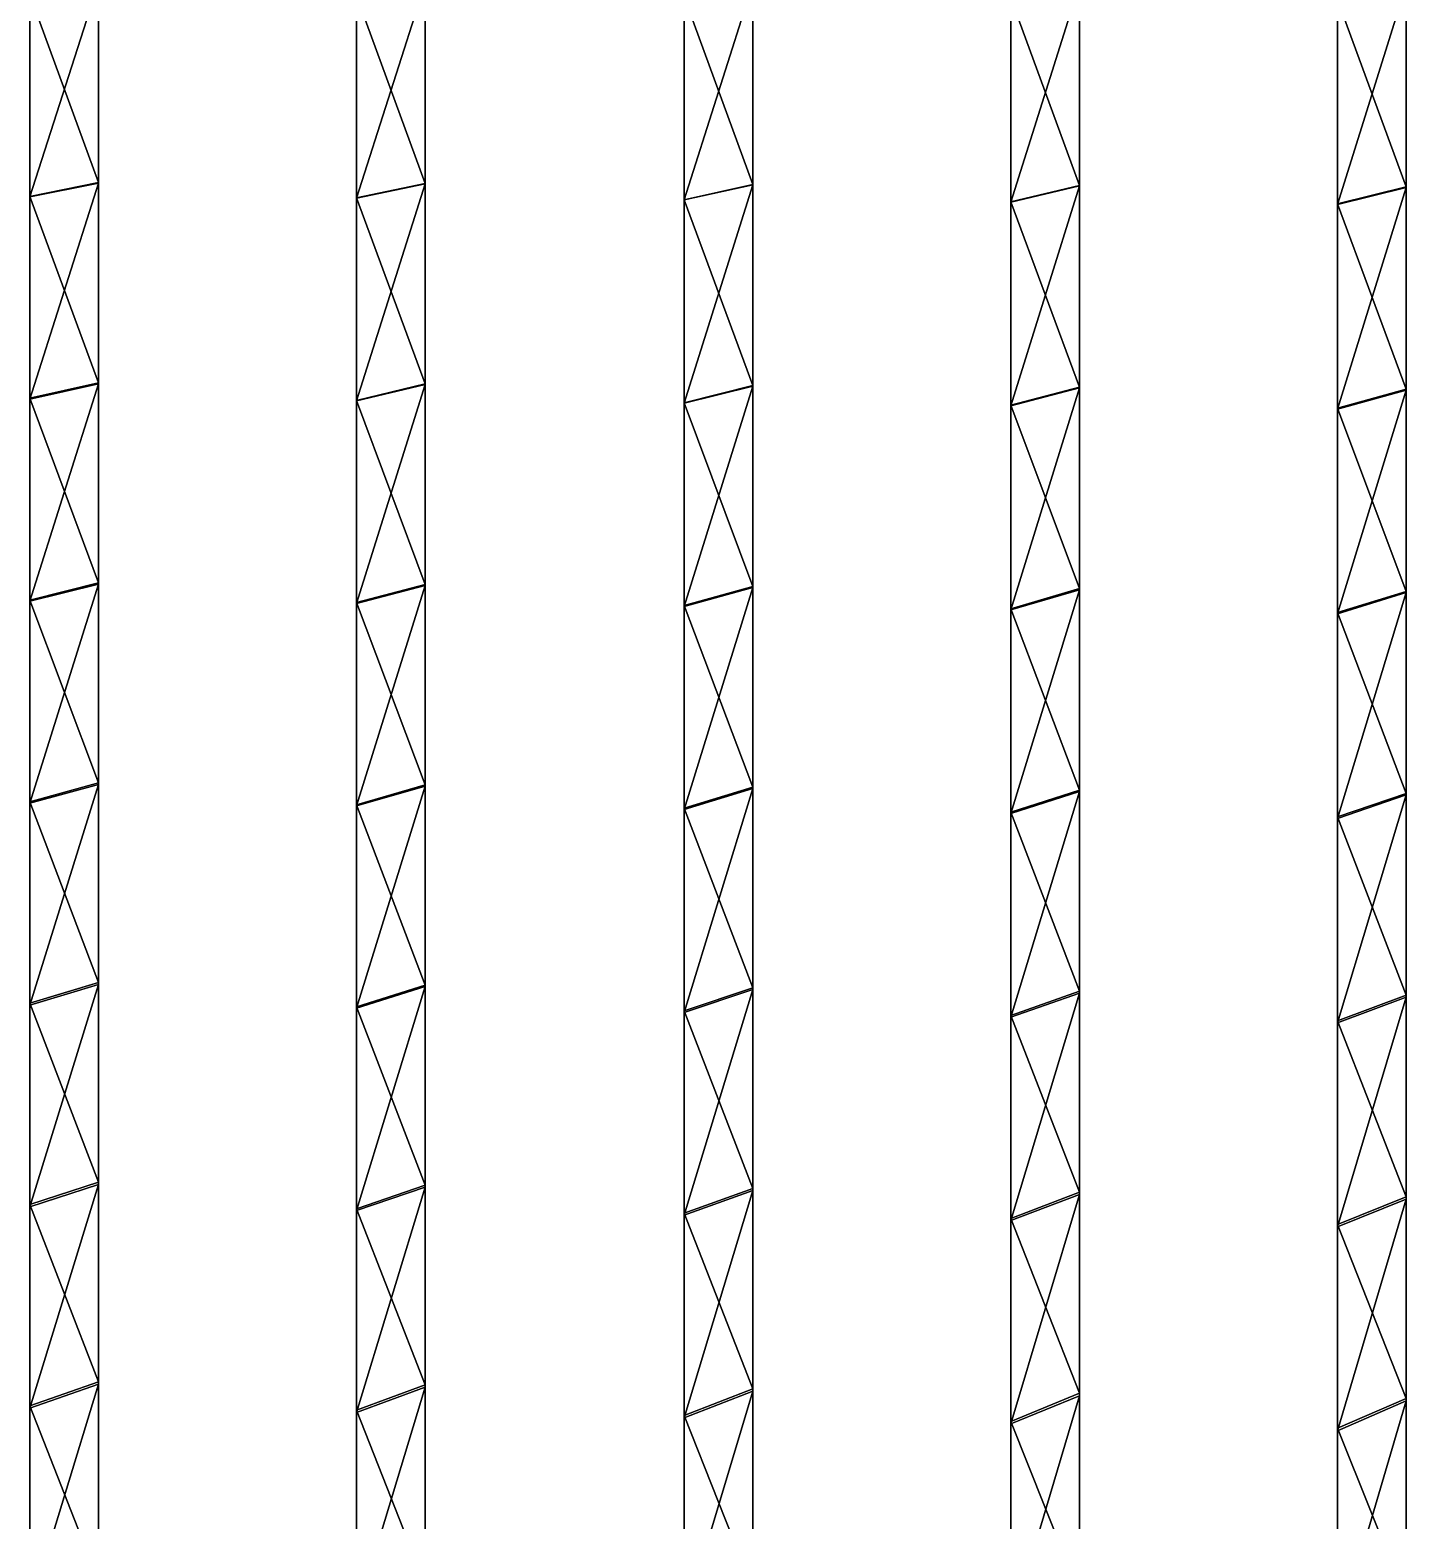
# Model space of a CAD drawing. Header units: inches. Extents: x -754 to 754, y 2181 to 6840.
# Drawn here: x 113 to 647, y 5676 to 6254 of the extents above; entities that cross this region are included whole.
import ezdxf

# ---------------------------------------------------------------- set-up
doc = ezdxf.new("R2010")
doc.units = ezdxf.units.IN
doc.header["$LTSCALE"] = 12.361043
doc.header["$MEASUREMENT"] = 0
for name, color, linetype in [('100', 7, 'CONTINUOUS'), ('20', 7, 'CONTINUOUS'), ('24', 7, 'CONTINUOUS'), ('28', 7, 'CONTINUOUS'), ('3', 7, 'CONTINUOUS'), ('32', 7, 'CONTINUOUS'), ('5', 7, 'CONTINUOUS'), ('59', 7, 'CONTINUOUS'), ('60', 7, 'CONTINUOUS'), ('61', 7, 'CONTINUOUS'), ('72', 7, 'CONTINUOUS'), ('73', 7, 'CONTINUOUS'), ('74', 7, 'CONTINUOUS'), ('8', 7, 'CONTINUOUS'), ('85', 7, 'CONTINUOUS'), ('86', 7, 'CONTINUOUS'), ('87', 7, 'CONTINUOUS'), ('9', 7, 'CONTINUOUS'), ('98', 7, 'CONTINUOUS'), ('99', 7, 'CONTINUOUS')]:
    doc.layers.add(name, color=color, linetype=linetype)

msp = doc.modelspace()

# ---------------------------------------------------------------- linework, layer by layer
at = {"layer": '100', "color": 7, "linetype": 'CONTINUOUS', "true_color": 0xa89b88}
for points in [[(139.9, 6194.8, 45718.1), (139.9, 6272.4, 45719.53), (139.9, 6194.56, 45728.1), (139.9, 6194.8, 45718.1)], [(139.9, 6194.56, 45728.1), (139.9, 6272.4, 45719.53), (139.9, 6272.28, 45729.52), (139.9, 6194.56, 45728.1)], [(139.9, 6117.22, 45715.73), (139.9, 6194.8, 45718.1), (139.9, 6116.85, 45725.72), (139.9, 6117.22, 45715.73)], [(139.9, 6116.85, 45725.72), (139.9, 6194.8, 45718.1), (139.9, 6194.56, 45728.1), (139.9, 6116.85, 45725.72)], [(139.9, 6039.66, 45712.41), (139.9, 6117.22, 45715.73), (139.9, 6039.16, 45722.4), (139.9, 6039.66, 45712.41)], [(139.9, 6039.16, 45722.4), (139.9, 6117.22, 45715.73), (139.9, 6116.85, 45725.72), (139.9, 6039.16, 45722.4)], [(139.9, 5962.13, 45708.14), (139.9, 6039.66, 45712.41), (139.9, 5961.52, 45718.12), (139.9, 5962.13, 45708.14)], [(139.9, 5961.52, 45718.12), (139.9, 6039.66, 45712.41), (139.9, 6039.16, 45722.4), (139.9, 5961.52, 45718.12)], [(139.9, 5884.66, 45702.93), (139.9, 5962.13, 45708.14), (139.9, 5883.93, 45712.9), (139.9, 5884.66, 45702.93)], [(139.9, 5883.93, 45712.9), (139.9, 5962.13, 45708.14), (139.9, 5961.52, 45718.12), (139.9, 5883.93, 45712.9)], [(139.9, 5807.26, 45696.76), (139.9, 5884.66, 45702.93), (139.9, 5883.93, 45712.9), (139.9, 5807.26, 45696.76)], [(139.9, 5806.4, 45706.73), (139.9, 5807.26, 45696.76), (139.9, 5883.93, 45712.9), (139.9, 5806.4, 45706.73)], [(139.9, 5729.93, 45689.65), (139.9, 5807.26, 45696.76), (139.9, 5806.4, 45706.73), (139.9, 5729.93, 45689.65)], [(139.9, 5728.95, 45699.6), (139.9, 5729.93, 45689.65), (139.9, 5806.4, 45706.73), (139.9, 5728.95, 45699.6)], [(139.9, 5652.7, 45681.6), (139.9, 5729.93, 45689.65), (139.9, 5728.95, 45699.6), (139.9, 5652.7, 45681.6)], [(139.9, 5651.6, 45691.54), (139.9, 5652.7, 45681.6), (139.9, 5728.95, 45699.6), (139.9, 5651.6, 45691.54)]]:
    msp.add_3dface(points, dxfattribs=at)
at = {"layer": '20', "color": 7, "linetype": 'CONTINUOUS', "true_color": 0xa89b88}
for points in [[(520.3, 6271.83, 45719.52), (520.3, 6193.66, 45718.07), (493.7, 6266.38, 45719.45), (520.3, 6271.83, 45719.52)], [(493.7, 6266.38, 45719.45), (520.3, 6193.66, 45718.07), (493.7, 6187.41, 45717.92), (493.7, 6266.38, 45719.45)], [(520.3, 6193.66, 45718.07), (520.3, 6115.52, 45715.67), (493.7, 6187.41, 45717.92), (520.3, 6193.66, 45718.07)], [(493.7, 6187.41, 45717.92), (520.3, 6115.52, 45715.67), (493.7, 6108.47, 45715.4), (493.7, 6187.41, 45717.92)], [(520.3, 6115.52, 45715.67), (520.3, 6037.4, 45712.3), (493.7, 6108.47, 45715.4), (520.3, 6115.52, 45715.67)], [(493.7, 6108.47, 45715.4), (520.3, 6037.4, 45712.3), (493.7, 6029.56, 45711.91), (493.7, 6108.47, 45715.4)], [(520.3, 6037.4, 45712.3), (520.3, 5959.33, 45707.97), (493.7, 6029.56, 45711.91), (520.3, 6037.4, 45712.3)], [(493.7, 6029.56, 45711.91), (520.3, 5959.33, 45707.97), (493.7, 5950.7, 45707.43), (493.7, 6029.56, 45711.91)], [(520.3, 5959.33, 45707.97), (520.3, 5881.31, 45702.68), (493.7, 5950.7, 45707.43), (520.3, 5959.33, 45707.97)], [(493.7, 5950.7, 45707.43), (520.3, 5881.31, 45702.68), (493.7, 5871.91, 45701.98), (493.7, 5950.7, 45707.43)], [(520.3, 5881.31, 45702.68), (520.3, 5803.37, 45696.43), (493.7, 5871.91, 45701.98), (520.3, 5881.31, 45702.68)], [(493.7, 5871.91, 45701.98), (520.3, 5803.37, 45696.43), (493.7, 5793.19, 45695.54), (493.7, 5871.91, 45701.98)], [(520.3, 5803.37, 45696.43), (520.3, 5725.5, 45689.22), (493.7, 5793.19, 45695.54), (520.3, 5803.37, 45696.43)], [(493.7, 5793.19, 45695.54), (520.3, 5725.5, 45689.22), (493.7, 5714.55, 45688.13), (493.7, 5793.19, 45695.54)], [(520.3, 5725.5, 45689.22), (520.3, 5647.72, 45681.05), (493.7, 5714.55, 45688.13), (520.3, 5725.5, 45689.22)], [(493.7, 5714.55, 45688.13), (520.3, 5647.72, 45681.05), (493.7, 5636.01, 45679.73), (493.7, 5714.55, 45688.13)]]:
    msp.add_3dface(points, dxfattribs=at)
at = {"layer": '24', "color": 7, "linetype": 'CONTINUOUS', "true_color": 0xa89b88}
for points in [[(393.6, 6272.05, 45719.52), (393.6, 6194.1, 45718.09), (367, 6266.89, 45719.46), (393.6, 6272.05, 45719.52)], [(367, 6266.89, 45719.46), (393.6, 6194.1, 45718.09), (367, 6188.18, 45717.94), (367, 6266.89, 45719.46)], [(393.6, 6194.1, 45718.09), (393.6, 6116.16, 45715.69), (367, 6188.18, 45717.94), (393.6, 6194.1, 45718.09)], [(367, 6188.18, 45717.94), (393.6, 6116.16, 45715.69), (367, 6109.49, 45715.44), (367, 6188.18, 45717.94)], [(393.6, 6116.16, 45715.69), (393.6, 6038.26, 45712.34), (367, 6109.49, 45715.44), (393.6, 6116.16, 45715.69)], [(367, 6109.49, 45715.44), (393.6, 6038.26, 45712.34), (367, 6030.83, 45711.97), (367, 6109.49, 45715.44)], [(393.6, 6038.26, 45712.34), (393.6, 5960.4, 45708.04), (367, 6030.83, 45711.97), (393.6, 6038.26, 45712.34)], [(367, 6030.83, 45711.97), (393.6, 5960.4, 45708.04), (367, 5952.23, 45707.53), (367, 6030.83, 45711.97)], [(393.6, 5960.4, 45708.04), (393.6, 5882.6, 45702.77), (367, 5952.23, 45707.53), (393.6, 5960.4, 45708.04)], [(367, 5952.23, 45707.53), (393.6, 5882.6, 45702.77), (367, 5873.69, 45702.11), (367, 5952.23, 45707.53)], [(393.6, 5882.6, 45702.77), (393.6, 5804.87, 45696.56), (367, 5873.69, 45702.11), (393.6, 5882.6, 45702.77)], [(367, 5873.69, 45702.11), (393.6, 5804.87, 45696.56), (367, 5795.23, 45695.72), (367, 5873.69, 45702.11)], [(393.6, 5804.87, 45696.56), (393.6, 5727.22, 45689.39), (367, 5795.23, 45695.72), (393.6, 5804.87, 45696.56)], [(367, 5795.23, 45695.72), (393.6, 5727.22, 45689.39), (367, 5716.85, 45688.36), (367, 5795.23, 45695.72)], [(393.6, 5727.22, 45689.39), (393.6, 5649.65, 45681.26), (367, 5716.85, 45688.36), (393.6, 5727.22, 45689.39)], [(367, 5716.85, 45688.36), (393.6, 5649.65, 45681.26), (367, 5638.57, 45680.02), (367, 5716.85, 45688.36)]]:
    msp.add_3dface(points, dxfattribs=at)
at = {"layer": '28', "color": 7, "linetype": 'CONTINUOUS', "true_color": 0xa89b88}
for points in [[(266.6, 6272.24, 45719.52), (266.6, 6194.48, 45718.09), (240, 6267.34, 45719.46), (266.6, 6272.24, 45719.52)], [(240, 6267.34, 45719.46), (266.6, 6194.48, 45718.09), (240, 6188.85, 45717.96), (240, 6267.34, 45719.46)], [(266.6, 6194.48, 45718.09), (266.6, 6116.73, 45715.71), (240, 6188.85, 45717.96), (266.6, 6194.48, 45718.09)], [(240, 6188.85, 45717.96), (266.6, 6116.73, 45715.71), (240, 6110.39, 45715.48), (240, 6188.85, 45717.96)], [(266.6, 6116.73, 45715.71), (266.6, 6039.01, 45712.38), (240, 6110.39, 45715.48), (266.6, 6116.73, 45715.71)], [(240, 6110.39, 45715.48), (266.6, 6039.01, 45712.38), (240, 6031.96, 45712.03), (240, 6110.39, 45715.48)], [(266.6, 6039.01, 45712.38), (266.6, 5961.34, 45708.09), (240, 6031.96, 45712.03), (266.6, 6039.01, 45712.38)], [(240, 6031.96, 45712.03), (266.6, 5961.34, 45708.09), (240, 5953.57, 45707.61), (240, 6031.96, 45712.03)], [(266.6, 5961.34, 45708.09), (266.6, 5883.73, 45702.86), (240, 5953.57, 45707.61), (266.6, 5961.34, 45708.09)], [(240, 5953.57, 45707.61), (266.6, 5883.73, 45702.86), (240, 5875.26, 45702.23), (240, 5953.57, 45707.61)], [(266.6, 5883.73, 45702.86), (266.6, 5806.19, 45696.67), (240, 5875.26, 45702.23), (266.6, 5883.73, 45702.86)], [(240, 5875.26, 45702.23), (266.6, 5806.19, 45696.67), (240, 5797.03, 45695.88), (240, 5875.26, 45702.23)], [(266.6, 5806.19, 45696.67), (266.6, 5728.73, 45689.53), (240, 5797.03, 45695.88), (266.6, 5806.19, 45696.67)], [(240, 5797.03, 45695.88), (266.6, 5728.73, 45689.53), (240, 5718.88, 45688.56), (240, 5797.03, 45695.88)], [(266.6, 5728.73, 45689.53), (266.6, 5651.34, 45681.45), (240, 5718.88, 45688.56), (266.6, 5728.73, 45689.53)], [(240, 5718.88, 45688.56), (266.6, 5651.34, 45681.45), (240, 5640.81, 45680.27), (240, 5718.88, 45688.56)]]:
    msp.add_3dface(points, dxfattribs=at)
at = {"layer": '3', "color": 7, "linetype": 'CONTINUOUS', "true_color": 0xa89b88}
for points in [[(647, 6271.57, 45719.52), (647, 6193.14, 45718.06), (620.4, 6265.81, 45719.44), (647, 6271.57, 45719.52)], [(620.4, 6265.81, 45719.44), (647, 6193.14, 45718.06), (620.4, 6186.55, 45717.9), (620.4, 6265.81, 45719.44)], [(647, 6193.14, 45718.06), (647, 6114.73, 45715.64), (620.4, 6186.55, 45717.9), (647, 6193.14, 45718.06)], [(620.4, 6186.55, 45717.9), (647, 6114.73, 45715.64), (620.4, 6107.31, 45715.36), (620.4, 6186.55, 45717.9)], [(647, 6114.73, 45715.64), (647, 6036.35, 45712.25), (620.4, 6107.31, 45715.36), (647, 6114.73, 45715.64)], [(620.4, 6107.31, 45715.36), (647, 6036.35, 45712.25), (620.4, 6028.09, 45711.84), (620.4, 6107.31, 45715.36)], [(647, 6036.35, 45712.25), (647, 5958.02, 45707.89), (620.4, 6028.09, 45711.84), (647, 6036.35, 45712.25)], [(620.4, 6028.09, 45711.84), (647, 5958.02, 45707.89), (620.4, 5948.94, 45707.32), (620.4, 6028.09, 45711.84)], [(647, 5958.02, 45707.89), (647, 5879.77, 45702.57), (620.4, 5948.94, 45707.32), (647, 5958.02, 45707.89)], [(620.4, 5948.94, 45707.32), (647, 5879.77, 45702.57), (620.4, 5869.85, 45701.82), (620.4, 5948.94, 45707.32)], [(647, 5879.77, 45702.57), (647, 5801.59, 45696.27), (620.4, 5869.85, 45701.82), (647, 5879.77, 45702.57)], [(620.4, 5869.85, 45701.82), (647, 5801.59, 45696.27), (620.4, 5790.85, 45695.33), (620.4, 5869.85, 45701.82)], [(647, 5801.59, 45696.27), (647, 5723.5, 45689.02), (620.4, 5790.85, 45695.33), (647, 5801.59, 45696.27)], [(620.4, 5790.85, 45695.33), (647, 5723.5, 45689.02), (620.4, 5711.93, 45687.86), (620.4, 5790.85, 45695.33)], [(647, 5723.5, 45689.02), (647, 5645.48, 45680.8), (620.4, 5711.93, 45687.86), (647, 5723.5, 45689.02)], [(620.4, 5711.93, 45687.86), (647, 5645.48, 45680.8), (620.4, 5633.1, 45679.4), (620.4, 5711.93, 45687.86)]]:
    msp.add_3dface(points, dxfattribs=at)
at = {"layer": '32', "color": 7, "linetype": 'CONTINUOUS', "true_color": 0xa89b88}
for points in [[(139.9, 6272.4, 45719.53), (139.9, 6194.8, 45718.1), (113.3, 6267.74, 45719.47), (139.9, 6272.4, 45719.53)], [(113.3, 6267.74, 45719.47), (139.9, 6194.8, 45718.1), (113.3, 6189.45, 45717.97), (113.3, 6267.74, 45719.47)], [(139.9, 6194.8, 45718.1), (139.9, 6117.22, 45715.73), (113.3, 6189.45, 45717.97), (139.9, 6194.8, 45718.1)], [(113.3, 6189.45, 45717.97), (139.9, 6117.22, 45715.73), (113.3, 6111.19, 45715.51), (113.3, 6189.45, 45717.97)], [(139.9, 6117.22, 45715.73), (139.9, 6039.66, 45712.41), (113.3, 6111.19, 45715.51), (139.9, 6117.22, 45715.73)], [(113.3, 6111.19, 45715.51), (139.9, 6039.66, 45712.41), (113.3, 6032.96, 45712.08), (113.3, 6111.19, 45715.51)], [(139.9, 6039.66, 45712.41), (139.9, 5962.13, 45708.14), (113.3, 6032.96, 45712.08), (139.9, 6039.66, 45712.41)], [(113.3, 6032.96, 45712.08), (139.9, 5962.13, 45708.14), (113.3, 5954.78, 45707.69), (113.3, 6032.96, 45712.08)], [(139.9, 5962.13, 45708.14), (139.9, 5884.66, 45702.93), (113.3, 5954.78, 45707.69), (139.9, 5962.13, 45708.14)], [(113.3, 5954.78, 45707.69), (139.9, 5884.66, 45702.93), (113.3, 5876.67, 45702.33), (113.3, 5954.78, 45707.69)], [(139.9, 5884.66, 45702.93), (139.9, 5807.26, 45696.76), (113.3, 5876.67, 45702.33), (139.9, 5884.66, 45702.93)], [(113.3, 5876.67, 45702.33), (139.9, 5807.26, 45696.76), (113.3, 5798.62, 45696.02), (113.3, 5876.67, 45702.33)], [(139.9, 5807.26, 45696.76), (139.9, 5729.93, 45689.65), (113.3, 5798.62, 45696.02), (139.9, 5807.26, 45696.76)], [(113.3, 5798.62, 45696.02), (139.9, 5729.93, 45689.65), (113.3, 5720.66, 45688.74), (113.3, 5798.62, 45696.02)], [(139.9, 5729.93, 45689.65), (139.9, 5652.7, 45681.6), (113.3, 5720.66, 45688.74), (139.9, 5729.93, 45689.65)], [(113.3, 5720.66, 45688.74), (139.9, 5652.7, 45681.6), (113.3, 5642.8, 45680.5), (113.3, 5720.66, 45688.74)]]:
    msp.add_3dface(points, dxfattribs=at)
at = {"layer": '5', "color": 7, "linetype": 'CONTINUOUS', "true_color": 0xa89b88}
for points in [[(620.4, 6265.68, 45729.44), (620.4, 6186.29, 45727.89), (647, 6271.44, 45729.51), (620.4, 6265.68, 45729.44)], [(620.4, 6186.29, 45727.89), (647, 6192.89, 45728.06), (647, 6271.44, 45729.51), (620.4, 6186.29, 45727.89)], [(620.4, 6186.29, 45727.89), (620.4, 6106.93, 45725.35), (647, 6192.89, 45728.06), (620.4, 6186.29, 45727.89)], [(620.4, 6106.93, 45725.35), (647, 6114.36, 45725.63), (647, 6192.89, 45728.06), (620.4, 6106.93, 45725.35)], [(620.4, 6106.93, 45725.35), (620.4, 6027.59, 45721.81), (647, 6114.36, 45725.63), (620.4, 6106.93, 45725.35)], [(620.4, 6027.59, 45721.81), (647, 6035.85, 45722.23), (647, 6114.36, 45725.63), (620.4, 6027.59, 45721.81)], [(620.4, 6027.59, 45721.81), (620.4, 5948.31, 45717.29), (647, 6035.85, 45722.23), (620.4, 6027.59, 45721.81)], [(620.4, 5948.31, 45717.29), (647, 5957.41, 45717.86), (647, 6035.85, 45722.23), (620.4, 5948.31, 45717.29)], [(620.4, 5948.31, 45717.29), (620.4, 5869.1, 45711.78), (647, 5957.41, 45717.86), (620.4, 5948.31, 45717.29)], [(620.4, 5869.1, 45711.78), (647, 5879.03, 45712.53), (647, 5957.41, 45717.86), (620.4, 5869.1, 45711.78)], [(620.4, 5869.1, 45711.78), (620.4, 5789.98, 45705.28), (647, 5879.03, 45712.53), (620.4, 5869.1, 45711.78)], [(620.4, 5789.98, 45705.28), (647, 5800.73, 45706.23), (647, 5879.03, 45712.53), (620.4, 5789.98, 45705.28)], [(620.4, 5789.98, 45705.28), (620.4, 5710.94, 45697.8), (647, 5800.73, 45706.23), (620.4, 5789.98, 45705.28)], [(620.4, 5710.94, 45697.8), (647, 5722.5, 45698.96), (647, 5800.73, 45706.23), (620.4, 5710.94, 45697.8)], [(620.4, 5710.94, 45697.8), (620.4, 5631.98, 45689.33), (647, 5722.5, 45698.96), (620.4, 5710.94, 45697.8)], [(620.4, 5631.98, 45689.33), (647, 5644.36, 45690.73), (647, 5722.5, 45698.96), (620.4, 5631.98, 45689.33)]]:
    msp.add_3dface(points, dxfattribs=at)
at = {"layer": '59', "color": 7, "linetype": 'CONTINUOUS', "true_color": 0xa89b88}
for points in [[(493.7, 6266.31, 45729.45), (493.7, 6187.27, 45727.91), (520.3, 6271.75, 45729.52), (493.7, 6266.31, 45729.45)], [(493.7, 6187.27, 45727.91), (520.3, 6193.49, 45728.07), (520.3, 6271.75, 45729.52), (493.7, 6187.27, 45727.91)], [(493.7, 6187.27, 45727.91), (493.7, 6108.23, 45725.4), (520.3, 6193.49, 45728.07), (493.7, 6187.27, 45727.91)], [(493.7, 6108.23, 45725.4), (520.3, 6115.23, 45725.66), (520.3, 6193.49, 45728.07), (493.7, 6108.23, 45725.4)], [(493.7, 6108.23, 45725.4), (493.7, 6029.21, 45721.89), (520.3, 6115.23, 45725.66), (493.7, 6108.23, 45725.4)], [(493.7, 6029.21, 45721.89), (520.3, 6036.99, 45722.28), (520.3, 6115.23, 45725.66), (493.7, 6029.21, 45721.89)], [(493.7, 6029.21, 45721.89), (493.7, 5950.22, 45717.41), (520.3, 6036.99, 45722.28), (493.7, 6029.21, 45721.89)], [(493.7, 5950.22, 45717.41), (520.3, 5958.78, 45717.94), (520.3, 6036.99, 45722.28), (493.7, 5950.22, 45717.41)], [(493.7, 5950.22, 45717.41), (493.7, 5871.29, 45711.94), (520.3, 5958.78, 45717.94), (493.7, 5950.22, 45717.41)], [(493.7, 5871.29, 45711.94), (520.3, 5880.63, 45712.64), (520.3, 5958.78, 45717.94), (493.7, 5871.29, 45711.94)], [(493.7, 5871.29, 45711.94), (493.7, 5792.42, 45705.5), (520.3, 5880.63, 45712.64), (493.7, 5871.29, 45711.94)], [(493.7, 5792.42, 45705.5), (520.3, 5802.53, 45706.38), (520.3, 5880.63, 45712.64), (493.7, 5792.42, 45705.5)], [(493.7, 5792.42, 45705.5), (493.7, 5713.63, 45698.07), (520.3, 5802.53, 45706.38), (493.7, 5792.42, 45705.5)], [(493.7, 5713.63, 45698.07), (520.3, 5724.52, 45699.15), (520.3, 5802.53, 45706.38), (493.7, 5713.63, 45698.07)], [(493.7, 5713.63, 45698.07), (493.7, 5634.94, 45689.66), (520.3, 5724.52, 45699.15), (493.7, 5713.63, 45698.07)], [(493.7, 5634.94, 45689.66), (520.3, 5646.6, 45690.97), (520.3, 5724.52, 45699.15), (493.7, 5634.94, 45689.66)]]:
    msp.add_3dface(points, dxfattribs=at)
at = {"layer": '60', "color": 7, "linetype": 'CONTINUOUS', "true_color": 0xa89b88}
for points in [[(493.7, 6266.38, 45719.45), (493.7, 6187.41, 45717.92), (493.7, 6187.27, 45727.91), (493.7, 6266.38, 45719.45)], [(493.7, 6266.31, 45729.45), (493.7, 6266.38, 45719.45), (493.7, 6187.27, 45727.91), (493.7, 6266.31, 45729.45)], [(493.7, 6187.41, 45717.92), (493.7, 6108.47, 45715.4), (493.7, 6108.23, 45725.4), (493.7, 6187.41, 45717.92)], [(493.7, 6187.27, 45727.91), (493.7, 6187.41, 45717.92), (493.7, 6108.23, 45725.4), (493.7, 6187.27, 45727.91)], [(493.7, 6108.47, 45715.4), (493.7, 6029.56, 45711.91), (493.7, 6029.21, 45721.89), (493.7, 6108.47, 45715.4)], [(493.7, 6108.23, 45725.4), (493.7, 6108.47, 45715.4), (493.7, 6029.21, 45721.89), (493.7, 6108.23, 45725.4)], [(493.7, 6029.56, 45711.91), (493.7, 5950.7, 45707.43), (493.7, 5950.22, 45717.41), (493.7, 6029.56, 45711.91)], [(493.7, 6029.21, 45721.89), (493.7, 6029.56, 45711.91), (493.7, 5950.22, 45717.41), (493.7, 6029.21, 45721.89)], [(493.7, 5950.7, 45707.43), (493.7, 5871.91, 45701.98), (493.7, 5871.29, 45711.94), (493.7, 5950.7, 45707.43)], [(493.7, 5950.22, 45717.41), (493.7, 5950.7, 45707.43), (493.7, 5871.29, 45711.94), (493.7, 5950.22, 45717.41)], [(493.7, 5871.91, 45701.98), (493.7, 5793.19, 45695.54), (493.7, 5792.42, 45705.5), (493.7, 5871.91, 45701.98)], [(493.7, 5871.29, 45711.94), (493.7, 5871.91, 45701.98), (493.7, 5792.42, 45705.5), (493.7, 5871.29, 45711.94)], [(493.7, 5793.19, 45695.54), (493.7, 5714.55, 45688.13), (493.7, 5713.63, 45698.07), (493.7, 5793.19, 45695.54)], [(493.7, 5792.42, 45705.5), (493.7, 5793.19, 45695.54), (493.7, 5713.63, 45698.07), (493.7, 5792.42, 45705.5)], [(493.7, 5714.55, 45688.13), (493.7, 5636.01, 45679.73), (493.7, 5634.94, 45689.66), (493.7, 5714.55, 45688.13)], [(493.7, 5713.63, 45698.07), (493.7, 5714.55, 45688.13), (493.7, 5634.94, 45689.66), (493.7, 5713.63, 45698.07)]]:
    msp.add_3dface(points, dxfattribs=at)
at = {"layer": '61', "color": 7, "linetype": 'CONTINUOUS', "true_color": 0xa89b88}
for points in [[(520.3, 6193.66, 45718.07), (520.3, 6271.83, 45719.52), (520.3, 6193.49, 45728.07), (520.3, 6193.66, 45718.07)], [(520.3, 6193.49, 45728.07), (520.3, 6271.83, 45719.52), (520.3, 6271.75, 45729.52), (520.3, 6193.49, 45728.07)], [(520.3, 6115.52, 45715.67), (520.3, 6193.66, 45718.07), (520.3, 6115.23, 45725.66), (520.3, 6115.52, 45715.67)], [(520.3, 6115.23, 45725.66), (520.3, 6193.66, 45718.07), (520.3, 6193.49, 45728.07), (520.3, 6115.23, 45725.66)], [(520.3, 6037.4, 45712.3), (520.3, 6115.52, 45715.67), (520.3, 6036.99, 45722.28), (520.3, 6037.4, 45712.3)], [(520.3, 6036.99, 45722.28), (520.3, 6115.52, 45715.67), (520.3, 6115.23, 45725.66), (520.3, 6036.99, 45722.28)], [(520.3, 5959.33, 45707.97), (520.3, 6037.4, 45712.3), (520.3, 5958.78, 45717.94), (520.3, 5959.33, 45707.97)], [(520.3, 5958.78, 45717.94), (520.3, 6037.4, 45712.3), (520.3, 6036.99, 45722.28), (520.3, 5958.78, 45717.94)], [(520.3, 5881.31, 45702.68), (520.3, 5959.33, 45707.97), (520.3, 5880.63, 45712.64), (520.3, 5881.31, 45702.68)], [(520.3, 5880.63, 45712.64), (520.3, 5959.33, 45707.97), (520.3, 5958.78, 45717.94), (520.3, 5880.63, 45712.64)], [(520.3, 5803.37, 45696.43), (520.3, 5881.31, 45702.68), (520.3, 5802.53, 45706.38), (520.3, 5803.37, 45696.43)], [(520.3, 5802.53, 45706.38), (520.3, 5881.31, 45702.68), (520.3, 5880.63, 45712.64), (520.3, 5802.53, 45706.38)], [(520.3, 5725.5, 45689.22), (520.3, 5803.37, 45696.43), (520.3, 5724.52, 45699.15), (520.3, 5725.5, 45689.22)], [(520.3, 5724.52, 45699.15), (520.3, 5803.37, 45696.43), (520.3, 5802.53, 45706.38), (520.3, 5724.52, 45699.15)], [(520.3, 5647.72, 45681.05), (520.3, 5725.5, 45689.22), (520.3, 5646.6, 45690.97), (520.3, 5647.72, 45681.05)], [(520.3, 5646.6, 45690.97), (520.3, 5725.5, 45689.22), (520.3, 5724.52, 45699.15), (520.3, 5646.6, 45690.97)]]:
    msp.add_3dface(points, dxfattribs=at)
at = {"layer": '72', "color": 7, "linetype": 'CONTINUOUS', "true_color": 0xa89b88}
for points in [[(367, 6266.83, 45729.45), (367, 6188.06, 45727.93), (393.6, 6271.97, 45729.52), (367, 6266.83, 45729.45)], [(367, 6188.06, 45727.93), (393.6, 6193.94, 45728.08), (393.6, 6271.97, 45729.52), (367, 6188.06, 45727.93)], [(367, 6188.06, 45727.93), (367, 6109.28, 45725.43), (393.6, 6193.94, 45728.08), (367, 6188.06, 45727.93)], [(367, 6109.28, 45725.43), (393.6, 6115.9, 45725.68), (393.6, 6193.94, 45728.08), (367, 6109.28, 45725.43)], [(367, 6109.28, 45725.43), (367, 6030.52, 45721.96), (393.6, 6115.9, 45725.68), (367, 6109.28, 45725.43)], [(367, 6030.52, 45721.96), (393.6, 6037.87, 45722.32), (393.6, 6115.9, 45725.68), (367, 6030.52, 45721.96)], [(367, 6030.52, 45721.96), (367, 5951.78, 45717.51), (393.6, 6037.87, 45722.32), (367, 6030.52, 45721.96)], [(367, 5951.78, 45717.51), (393.6, 5959.88, 45718.01), (393.6, 6037.87, 45722.32), (367, 5951.78, 45717.51)], [(367, 5951.78, 45717.51), (367, 5873.11, 45712.08), (393.6, 5959.88, 45718.01), (367, 5951.78, 45717.51)], [(367, 5873.11, 45712.08), (393.6, 5881.94, 45712.74), (393.6, 5959.88, 45718.01), (367, 5873.11, 45712.08)], [(367, 5873.11, 45712.08), (367, 5794.5, 45705.67), (393.6, 5881.94, 45712.74), (367, 5873.11, 45712.08)], [(367, 5794.5, 45705.67), (393.6, 5804.06, 45706.51), (393.6, 5881.94, 45712.74), (367, 5794.5, 45705.67)], [(367, 5794.5, 45705.67), (367, 5715.97, 45698.3), (393.6, 5804.06, 45706.51), (367, 5794.5, 45705.67)], [(367, 5715.97, 45698.3), (393.6, 5726.26, 45699.32), (393.6, 5804.06, 45706.51), (367, 5715.97, 45698.3)], [(367, 5715.97, 45698.3), (367, 5637.53, 45689.95), (393.6, 5726.26, 45699.32), (367, 5715.97, 45698.3)], [(367, 5637.53, 45689.95), (393.6, 5648.54, 45691.18), (393.6, 5726.26, 45699.32), (367, 5637.53, 45689.95)]]:
    msp.add_3dface(points, dxfattribs=at)
at = {"layer": '73', "color": 7, "linetype": 'CONTINUOUS', "true_color": 0xa89b88}
for points in [[(367, 6266.89, 45719.46), (367, 6188.18, 45717.94), (367, 6188.06, 45727.93), (367, 6266.89, 45719.46)], [(367, 6266.83, 45729.45), (367, 6266.89, 45719.46), (367, 6188.06, 45727.93), (367, 6266.83, 45729.45)], [(367, 6188.18, 45717.94), (367, 6109.49, 45715.44), (367, 6109.28, 45725.43), (367, 6188.18, 45717.94)], [(367, 6188.06, 45727.93), (367, 6188.18, 45717.94), (367, 6109.28, 45725.43), (367, 6188.06, 45727.93)], [(367, 6109.49, 45715.44), (367, 6030.83, 45711.97), (367, 6030.52, 45721.96), (367, 6109.49, 45715.44)], [(367, 6109.28, 45725.43), (367, 6109.49, 45715.44), (367, 6030.52, 45721.96), (367, 6109.28, 45725.43)], [(367, 6030.83, 45711.97), (367, 5952.23, 45707.53), (367, 5951.78, 45717.51), (367, 6030.83, 45711.97)], [(367, 6030.52, 45721.96), (367, 6030.83, 45711.97), (367, 5951.78, 45717.51), (367, 6030.52, 45721.96)], [(367, 5952.23, 45707.53), (367, 5873.69, 45702.11), (367, 5873.11, 45712.08), (367, 5952.23, 45707.53)], [(367, 5951.78, 45717.51), (367, 5952.23, 45707.53), (367, 5873.11, 45712.08), (367, 5951.78, 45717.51)], [(367, 5873.69, 45702.11), (367, 5795.23, 45695.72), (367, 5794.5, 45705.67), (367, 5873.69, 45702.11)], [(367, 5873.11, 45712.08), (367, 5873.69, 45702.11), (367, 5794.5, 45705.67), (367, 5873.11, 45712.08)], [(367, 5795.23, 45695.72), (367, 5716.85, 45688.36), (367, 5715.97, 45698.3), (367, 5795.23, 45695.72)], [(367, 5794.5, 45705.67), (367, 5795.23, 45695.72), (367, 5715.97, 45698.3), (367, 5794.5, 45705.67)], [(367, 5716.85, 45688.36), (367, 5638.57, 45680.02), (367, 5637.53, 45689.95), (367, 5716.85, 45688.36)], [(367, 5715.97, 45698.3), (367, 5716.85, 45688.36), (367, 5637.53, 45689.95), (367, 5715.97, 45698.3)]]:
    msp.add_3dface(points, dxfattribs=at)
at = {"layer": '74', "color": 7, "linetype": 'CONTINUOUS', "true_color": 0xa89b88}
for points in [[(393.6, 6194.1, 45718.09), (393.6, 6272.05, 45719.52), (393.6, 6193.94, 45728.08), (393.6, 6194.1, 45718.09)], [(393.6, 6193.94, 45728.08), (393.6, 6272.05, 45719.52), (393.6, 6271.97, 45729.52), (393.6, 6193.94, 45728.08)], [(393.6, 6116.16, 45715.69), (393.6, 6194.1, 45718.09), (393.6, 6115.9, 45725.68), (393.6, 6116.16, 45715.69)], [(393.6, 6115.9, 45725.68), (393.6, 6194.1, 45718.09), (393.6, 6193.94, 45728.08), (393.6, 6115.9, 45725.68)], [(393.6, 6038.26, 45712.34), (393.6, 6116.16, 45715.69), (393.6, 6037.87, 45722.32), (393.6, 6038.26, 45712.34)], [(393.6, 6037.87, 45722.32), (393.6, 6116.16, 45715.69), (393.6, 6115.9, 45725.68), (393.6, 6037.87, 45722.32)], [(393.6, 5960.4, 45708.04), (393.6, 6038.26, 45712.34), (393.6, 5959.88, 45718.01), (393.6, 5960.4, 45708.04)], [(393.6, 5959.88, 45718.01), (393.6, 6038.26, 45712.34), (393.6, 6037.87, 45722.32), (393.6, 5959.88, 45718.01)], [(393.6, 5882.6, 45702.77), (393.6, 5960.4, 45708.04), (393.6, 5881.94, 45712.74), (393.6, 5882.6, 45702.77)], [(393.6, 5881.94, 45712.74), (393.6, 5960.4, 45708.04), (393.6, 5959.88, 45718.01), (393.6, 5881.94, 45712.74)], [(393.6, 5804.87, 45696.56), (393.6, 5882.6, 45702.77), (393.6, 5804.06, 45706.51), (393.6, 5804.87, 45696.56)], [(393.6, 5804.06, 45706.51), (393.6, 5882.6, 45702.77), (393.6, 5881.94, 45712.74), (393.6, 5804.06, 45706.51)], [(393.6, 5727.22, 45689.39), (393.6, 5804.87, 45696.56), (393.6, 5726.26, 45699.32), (393.6, 5727.22, 45689.39)], [(393.6, 5726.26, 45699.32), (393.6, 5804.87, 45696.56), (393.6, 5804.06, 45706.51), (393.6, 5726.26, 45699.32)], [(393.6, 5649.65, 45681.26), (393.6, 5727.22, 45689.39), (393.6, 5648.54, 45691.18), (393.6, 5649.65, 45681.26)], [(393.6, 5648.54, 45691.18), (393.6, 5727.22, 45689.39), (393.6, 5726.26, 45699.32), (393.6, 5648.54, 45691.18)]]:
    msp.add_3dface(points, dxfattribs=at)
at = {"layer": '8', "color": 7, "linetype": 'CONTINUOUS', "true_color": 0xa89b88}
for points in [[(620.4, 6265.81, 45719.44), (620.4, 6186.55, 45717.9), (620.4, 6265.68, 45729.44), (620.4, 6265.81, 45719.44)], [(620.4, 6265.68, 45729.44), (620.4, 6186.55, 45717.9), (620.4, 6186.29, 45727.89), (620.4, 6265.68, 45729.44)], [(620.4, 6186.55, 45717.9), (620.4, 6107.31, 45715.36), (620.4, 6186.29, 45727.89), (620.4, 6186.55, 45717.9)], [(620.4, 6186.29, 45727.89), (620.4, 6107.31, 45715.36), (620.4, 6106.93, 45725.35), (620.4, 6186.29, 45727.89)], [(620.4, 6107.31, 45715.36), (620.4, 6028.09, 45711.84), (620.4, 6106.93, 45725.35), (620.4, 6107.31, 45715.36)], [(620.4, 6106.93, 45725.35), (620.4, 6028.09, 45711.84), (620.4, 6027.59, 45721.81), (620.4, 6106.93, 45725.35)], [(620.4, 6028.09, 45711.84), (620.4, 5948.94, 45707.32), (620.4, 6027.59, 45721.81), (620.4, 6028.09, 45711.84)], [(620.4, 6027.59, 45721.81), (620.4, 5948.94, 45707.32), (620.4, 5948.31, 45717.29), (620.4, 6027.59, 45721.81)], [(620.4, 5948.94, 45707.32), (620.4, 5869.85, 45701.82), (620.4, 5869.1, 45711.78), (620.4, 5948.94, 45707.32)], [(620.4, 5948.31, 45717.29), (620.4, 5948.94, 45707.32), (620.4, 5869.1, 45711.78), (620.4, 5948.31, 45717.29)], [(620.4, 5869.85, 45701.82), (620.4, 5790.85, 45695.33), (620.4, 5789.98, 45705.28), (620.4, 5869.85, 45701.82)], [(620.4, 5869.1, 45711.78), (620.4, 5869.85, 45701.82), (620.4, 5789.98, 45705.28), (620.4, 5869.1, 45711.78)], [(620.4, 5790.85, 45695.33), (620.4, 5711.93, 45687.86), (620.4, 5710.94, 45697.8), (620.4, 5790.85, 45695.33)], [(620.4, 5789.98, 45705.28), (620.4, 5790.85, 45695.33), (620.4, 5710.94, 45697.8), (620.4, 5789.98, 45705.28)], [(620.4, 5711.93, 45687.86), (620.4, 5633.1, 45679.4), (620.4, 5631.98, 45689.33), (620.4, 5711.93, 45687.86)], [(620.4, 5710.94, 45697.8), (620.4, 5711.93, 45687.86), (620.4, 5631.98, 45689.33), (620.4, 5710.94, 45697.8)]]:
    msp.add_3dface(points, dxfattribs=at)
at = {"layer": '85', "color": 7, "linetype": 'CONTINUOUS', "true_color": 0xa89b88}
for points in [[(240, 6267.3, 45729.46), (240, 6188.76, 45727.95), (266.6, 6272.17, 45729.52), (240, 6267.3, 45729.46)], [(240, 6188.76, 45727.95), (266.6, 6194.34, 45728.09), (266.6, 6272.17, 45729.52), (240, 6188.76, 45727.95)], [(240, 6188.76, 45727.95), (240, 6110.22, 45725.47), (266.6, 6194.34, 45728.09), (240, 6188.76, 45727.95)], [(240, 6110.22, 45725.47), (266.6, 6116.49, 45725.7), (266.6, 6194.34, 45728.09), (240, 6110.22, 45725.47)], [(240, 6110.22, 45725.47), (240, 6031.68, 45722.01), (266.6, 6116.49, 45725.7), (240, 6110.22, 45725.47)], [(240, 6031.68, 45722.01), (266.6, 6038.65, 45722.36), (266.6, 6116.49, 45725.7), (240, 6031.68, 45722.01)], [(240, 6031.68, 45722.01), (240, 5953.17, 45717.59), (266.6, 6038.65, 45722.36), (240, 6031.68, 45722.01)], [(240, 5953.17, 45717.59), (266.6, 5960.85, 45718.06), (266.6, 6038.65, 45722.36), (240, 5953.17, 45717.59)], [(240, 5953.17, 45717.59), (240, 5874.73, 45712.19), (266.6, 5960.85, 45718.06), (240, 5953.17, 45717.59)], [(240, 5874.73, 45712.19), (266.6, 5883.1, 45712.82), (266.6, 5960.85, 45718.06), (240, 5874.73, 45712.19)], [(240, 5874.73, 45712.19), (240, 5796.35, 45705.83), (266.6, 5883.1, 45712.82), (240, 5874.73, 45712.19)], [(240, 5796.35, 45705.83), (266.6, 5805.41, 45706.62), (266.6, 5883.1, 45712.82), (240, 5796.35, 45705.83)], [(240, 5796.35, 45705.83), (240, 5718.04, 45698.5), (266.6, 5805.41, 45706.62), (240, 5796.35, 45705.83)], [(240, 5718.04, 45698.5), (266.6, 5727.79, 45699.47), (266.6, 5805.41, 45706.62), (240, 5718.04, 45698.5)], [(240, 5718.04, 45698.5), (240, 5639.81, 45690.2), (266.6, 5727.79, 45699.47), (240, 5718.04, 45698.5)], [(240, 5639.81, 45690.2), (266.6, 5650.25, 45691.36), (266.6, 5727.79, 45699.47), (240, 5639.81, 45690.2)]]:
    msp.add_3dface(points, dxfattribs=at)
at = {"layer": '86', "color": 7, "linetype": 'CONTINUOUS', "true_color": 0xa89b88}
for points in [[(240, 6267.34, 45719.46), (240, 6188.85, 45717.96), (240, 6188.76, 45727.95), (240, 6267.34, 45719.46)], [(240, 6267.3, 45729.46), (240, 6267.34, 45719.46), (240, 6188.76, 45727.95), (240, 6267.3, 45729.46)], [(240, 6188.85, 45717.96), (240, 6110.39, 45715.48), (240, 6110.22, 45725.47), (240, 6188.85, 45717.96)], [(240, 6188.76, 45727.95), (240, 6188.85, 45717.96), (240, 6110.22, 45725.47), (240, 6188.76, 45727.95)], [(240, 6110.39, 45715.48), (240, 6031.96, 45712.03), (240, 6031.68, 45722.01), (240, 6110.39, 45715.48)], [(240, 6110.22, 45725.47), (240, 6110.39, 45715.48), (240, 6031.68, 45722.01), (240, 6110.22, 45725.47)], [(240, 6031.96, 45712.03), (240, 5953.57, 45707.61), (240, 5953.17, 45717.59), (240, 6031.96, 45712.03)], [(240, 6031.68, 45722.01), (240, 6031.96, 45712.03), (240, 5953.17, 45717.59), (240, 6031.68, 45722.01)], [(240, 5953.57, 45707.61), (240, 5875.26, 45702.23), (240, 5874.73, 45712.19), (240, 5953.57, 45707.61)], [(240, 5953.17, 45717.59), (240, 5953.57, 45707.61), (240, 5874.73, 45712.19), (240, 5953.17, 45717.59)], [(240, 5875.26, 45702.23), (240, 5797.03, 45695.88), (240, 5796.35, 45705.83), (240, 5875.26, 45702.23)], [(240, 5874.73, 45712.19), (240, 5875.26, 45702.23), (240, 5796.35, 45705.83), (240, 5874.73, 45712.19)], [(240, 5797.03, 45695.88), (240, 5718.88, 45688.56), (240, 5718.04, 45698.5), (240, 5797.03, 45695.88)], [(240, 5796.35, 45705.83), (240, 5797.03, 45695.88), (240, 5718.04, 45698.5), (240, 5796.35, 45705.83)], [(240, 5718.88, 45688.56), (240, 5640.81, 45680.27), (240, 5639.81, 45690.2), (240, 5718.88, 45688.56)], [(240, 5718.04, 45698.5), (240, 5718.88, 45688.56), (240, 5639.81, 45690.2), (240, 5718.04, 45698.5)]]:
    msp.add_3dface(points, dxfattribs=at)
at = {"layer": '87', "color": 7, "linetype": 'CONTINUOUS', "true_color": 0xa89b88}
for points in [[(266.6, 6194.48, 45718.09), (266.6, 6272.24, 45719.52), (266.6, 6194.34, 45728.09), (266.6, 6194.48, 45718.09)], [(266.6, 6194.34, 45728.09), (266.6, 6272.24, 45719.52), (266.6, 6272.17, 45729.52), (266.6, 6194.34, 45728.09)], [(266.6, 6116.73, 45715.71), (266.6, 6194.48, 45718.09), (266.6, 6116.49, 45725.7), (266.6, 6116.73, 45715.71)], [(266.6, 6116.49, 45725.7), (266.6, 6194.48, 45718.09), (266.6, 6194.34, 45728.09), (266.6, 6116.49, 45725.7)], [(266.6, 6039.01, 45712.38), (266.6, 6116.73, 45715.71), (266.6, 6038.65, 45722.36), (266.6, 6039.01, 45712.38)], [(266.6, 6038.65, 45722.36), (266.6, 6116.73, 45715.71), (266.6, 6116.49, 45725.7), (266.6, 6038.65, 45722.36)], [(266.6, 5961.34, 45708.09), (266.6, 6039.01, 45712.38), (266.6, 5960.85, 45718.06), (266.6, 5961.34, 45708.09)], [(266.6, 5960.85, 45718.06), (266.6, 6039.01, 45712.38), (266.6, 6038.65, 45722.36), (266.6, 5960.85, 45718.06)], [(266.6, 5883.73, 45702.86), (266.6, 5961.34, 45708.09), (266.6, 5883.1, 45712.82), (266.6, 5883.73, 45702.86)], [(266.6, 5883.1, 45712.82), (266.6, 5961.34, 45708.09), (266.6, 5960.85, 45718.06), (266.6, 5883.1, 45712.82)], [(266.6, 5806.19, 45696.67), (266.6, 5883.73, 45702.86), (266.6, 5805.41, 45706.62), (266.6, 5806.19, 45696.67)], [(266.6, 5805.41, 45706.62), (266.6, 5883.73, 45702.86), (266.6, 5883.1, 45712.82), (266.6, 5805.41, 45706.62)], [(266.6, 5728.73, 45689.53), (266.6, 5806.19, 45696.67), (266.6, 5727.79, 45699.47), (266.6, 5728.73, 45689.53)], [(266.6, 5727.79, 45699.47), (266.6, 5806.19, 45696.67), (266.6, 5805.41, 45706.62), (266.6, 5727.79, 45699.47)], [(266.6, 5651.34, 45681.45), (266.6, 5728.73, 45689.53), (266.6, 5650.25, 45691.36), (266.6, 5651.34, 45681.45)], [(266.6, 5650.25, 45691.36), (266.6, 5728.73, 45689.53), (266.6, 5727.79, 45699.47), (266.6, 5650.25, 45691.36)]]:
    msp.add_3dface(points, dxfattribs=at)
at = {"layer": '9', "color": 7, "linetype": 'CONTINUOUS', "true_color": 0xa89b88}
for points in [[(647, 6193.14, 45718.06), (647, 6271.57, 45719.52), (647, 6192.89, 45728.06), (647, 6193.14, 45718.06)], [(647, 6192.89, 45728.06), (647, 6271.57, 45719.52), (647, 6271.44, 45729.51), (647, 6192.89, 45728.06)], [(647, 6114.73, 45715.64), (647, 6193.14, 45718.06), (647, 6114.36, 45725.63), (647, 6114.73, 45715.64)], [(647, 6114.36, 45725.63), (647, 6193.14, 45718.06), (647, 6192.89, 45728.06), (647, 6114.36, 45725.63)], [(647, 6036.35, 45712.25), (647, 6114.73, 45715.64), (647, 6035.85, 45722.23), (647, 6036.35, 45712.25)], [(647, 6035.85, 45722.23), (647, 6114.73, 45715.64), (647, 6114.36, 45725.63), (647, 6035.85, 45722.23)], [(647, 5958.02, 45707.89), (647, 6036.35, 45712.25), (647, 5957.41, 45717.86), (647, 5958.02, 45707.89)], [(647, 5957.41, 45717.86), (647, 6036.35, 45712.25), (647, 6035.85, 45722.23), (647, 5957.41, 45717.86)], [(647, 5879.77, 45702.57), (647, 5958.02, 45707.89), (647, 5879.03, 45712.53), (647, 5879.77, 45702.57)], [(647, 5879.03, 45712.53), (647, 5958.02, 45707.89), (647, 5957.41, 45717.86), (647, 5879.03, 45712.53)], [(647, 5801.59, 45696.27), (647, 5879.77, 45702.57), (647, 5800.73, 45706.23), (647, 5801.59, 45696.27)], [(647, 5800.73, 45706.23), (647, 5879.77, 45702.57), (647, 5879.03, 45712.53), (647, 5800.73, 45706.23)], [(647, 5723.5, 45689.02), (647, 5801.59, 45696.27), (647, 5800.73, 45706.23), (647, 5723.5, 45689.02)], [(647, 5722.5, 45698.96), (647, 5723.5, 45689.02), (647, 5800.73, 45706.23), (647, 5722.5, 45698.96)], [(647, 5645.48, 45680.8), (647, 5723.5, 45689.02), (647, 5722.5, 45698.96), (647, 5645.48, 45680.8)], [(647, 5644.36, 45690.73), (647, 5645.48, 45680.8), (647, 5722.5, 45698.96), (647, 5644.36, 45690.73)]]:
    msp.add_3dface(points, dxfattribs=at)
at = {"layer": '98', "color": 7, "linetype": 'CONTINUOUS', "true_color": 0xa89b88}
for points in [[(113.3, 6267.64, 45729.47), (113.3, 6189.25, 45727.97), (139.9, 6272.28, 45729.52), (113.3, 6267.64, 45729.47)], [(113.3, 6189.25, 45727.97), (139.9, 6194.56, 45728.1), (139.9, 6272.28, 45729.52), (113.3, 6189.25, 45727.97)], [(113.3, 6189.25, 45727.97), (113.3, 6110.88, 45725.5), (139.9, 6194.56, 45728.1), (113.3, 6189.25, 45727.97)], [(113.3, 6110.88, 45725.5), (139.9, 6116.85, 45725.72), (139.9, 6194.56, 45728.1), (113.3, 6110.88, 45725.5)], [(113.3, 6110.88, 45725.5), (113.3, 6032.53, 45722.07), (139.9, 6116.85, 45725.72), (113.3, 6110.88, 45725.5)], [(113.3, 6032.53, 45722.07), (139.9, 6039.16, 45722.4), (139.9, 6116.85, 45725.72), (113.3, 6032.53, 45722.07)], [(113.3, 6032.53, 45722.07), (113.3, 5954.22, 45717.67), (139.9, 6039.16, 45722.4), (113.3, 6032.53, 45722.07)], [(113.3, 5954.22, 45717.67), (139.9, 5961.52, 45718.12), (139.9, 6039.16, 45722.4), (113.3, 5954.22, 45717.67)], [(113.3, 5954.22, 45717.67), (113.3, 5875.97, 45712.31), (139.9, 5961.52, 45718.12), (113.3, 5954.22, 45717.67)], [(113.3, 5875.97, 45712.31), (139.9, 5883.93, 45712.9), (139.9, 5961.52, 45718.12), (113.3, 5875.97, 45712.31)], [(113.3, 5875.97, 45712.31), (113.3, 5797.78, 45705.98), (139.9, 5883.93, 45712.9), (113.3, 5875.97, 45712.31)], [(113.3, 5797.78, 45705.98), (139.9, 5806.4, 45706.73), (139.9, 5883.93, 45712.9), (113.3, 5797.78, 45705.98)], [(113.3, 5797.78, 45705.98), (113.3, 5719.68, 45698.69), (139.9, 5806.4, 45706.73), (113.3, 5797.78, 45705.98)], [(113.3, 5719.68, 45698.69), (139.9, 5728.95, 45699.6), (139.9, 5806.4, 45706.73), (113.3, 5719.68, 45698.69)], [(113.3, 5719.68, 45698.69), (113.3, 5641.67, 45690.43), (139.9, 5728.95, 45699.6), (113.3, 5719.68, 45698.69)], [(113.3, 5641.67, 45690.43), (139.9, 5651.6, 45691.54), (139.9, 5728.95, 45699.6), (113.3, 5641.67, 45690.43)]]:
    msp.add_3dface(points, dxfattribs=at)
at = {"layer": '99', "color": 7, "linetype": 'CONTINUOUS', "true_color": 0xa89b88}
for points in [[(113.3, 6267.74, 45719.47), (113.3, 6189.45, 45717.97), (113.3, 6189.25, 45727.97), (113.3, 6267.74, 45719.47)], [(113.3, 6267.64, 45729.47), (113.3, 6267.74, 45719.47), (113.3, 6189.25, 45727.97), (113.3, 6267.64, 45729.47)], [(113.3, 6189.45, 45717.97), (113.3, 6111.19, 45715.51), (113.3, 6110.88, 45725.5), (113.3, 6189.45, 45717.97)], [(113.3, 6189.25, 45727.97), (113.3, 6189.45, 45717.97), (113.3, 6110.88, 45725.5), (113.3, 6189.25, 45727.97)], [(113.3, 6111.19, 45715.51), (113.3, 6032.96, 45712.08), (113.3, 6032.53, 45722.07), (113.3, 6111.19, 45715.51)], [(113.3, 6110.88, 45725.5), (113.3, 6111.19, 45715.51), (113.3, 6032.53, 45722.07), (113.3, 6110.88, 45725.5)], [(113.3, 6032.96, 45712.08), (113.3, 5954.78, 45707.69), (113.3, 5954.22, 45717.67), (113.3, 6032.96, 45712.08)], [(113.3, 6032.53, 45722.07), (113.3, 6032.96, 45712.08), (113.3, 5954.22, 45717.67), (113.3, 6032.53, 45722.07)], [(113.3, 5954.78, 45707.69), (113.3, 5876.67, 45702.33), (113.3, 5875.97, 45712.31), (113.3, 5954.78, 45707.69)], [(113.3, 5954.22, 45717.67), (113.3, 5954.78, 45707.69), (113.3, 5875.97, 45712.31), (113.3, 5954.22, 45717.67)], [(113.3, 5876.67, 45702.33), (113.3, 5798.62, 45696.02), (113.3, 5797.78, 45705.98), (113.3, 5876.67, 45702.33)], [(113.3, 5875.97, 45712.31), (113.3, 5876.67, 45702.33), (113.3, 5797.78, 45705.98), (113.3, 5875.97, 45712.31)], [(113.3, 5798.62, 45696.02), (113.3, 5720.66, 45688.74), (113.3, 5719.68, 45698.69), (113.3, 5798.62, 45696.02)], [(113.3, 5797.78, 45705.98), (113.3, 5798.62, 45696.02), (113.3, 5719.68, 45698.69), (113.3, 5797.78, 45705.98)], [(113.3, 5720.66, 45688.74), (113.3, 5642.8, 45680.5), (113.3, 5719.68, 45698.69), (113.3, 5720.66, 45688.74)], [(113.3, 5719.68, 45698.69), (113.3, 5642.8, 45680.5), (113.3, 5641.67, 45690.43), (113.3, 5719.68, 45698.69)]]:
    msp.add_3dface(points, dxfattribs=at)

doc.saveas('drawing.dxf')
